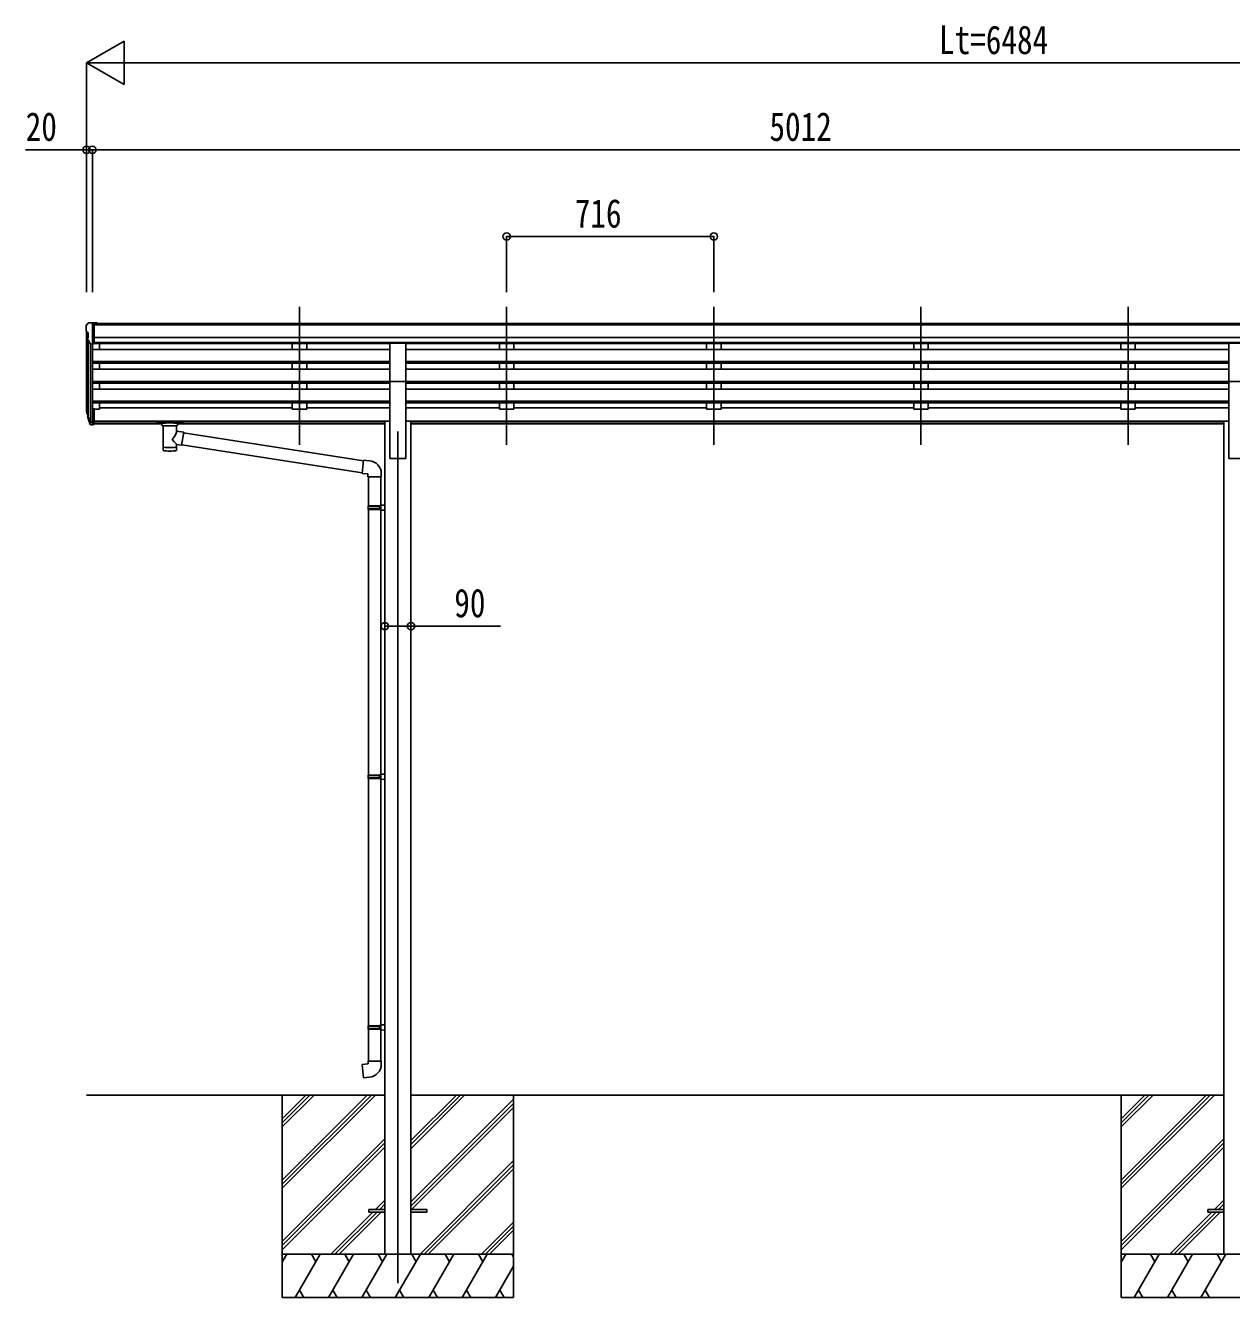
# Model space of a CAD drawing. Units: millimetres, scale not verified. Extents: x -12615 to 12615, y -8910 to 8910.
# Drawn here: x -3842 to 327, y -4915 to -518 of the extents above; entities that cross this region are included whole.
import ezdxf
from ezdxf.enums import TextEntityAlignment as Align

# ---------------------------------------------------------------- set-up
doc = ezdxf.new("R2010")
doc.units = ezdxf.units.MM
doc.header["$LTSCALE"] = 50
for name, color, linetype in [('0-3_YKK_12', 2, 'Continuous'), ('0-4_YKK_13', 4, 'Continuous'), ('0-5_YKK_A1', 4, 'Continuous'), ('0-6_YKK_D', 6, 'Continuous')]:
    doc.layers.add(name, color=color, linetype=linetype)
doc.styles.add('ＭＳ ゴシック', font='')
doc.styles.get('ＭＳ ゴシック').set_extended_font_data('MS Gothic')

msp = doc.modelspace()

# ---------------------------------------------------------------- linework, layer by layer
at = {"layer": '0-3_YKK_12'}
for p, q in [((-2894.94, -1490.6), (-2894.94, -1968.11)), ((-2178.94, -1490.6), (-2178.94, -1968.11)), ((-1462.94, -1490.6), (-1462.94, -1968.11)), ((-746.94, -1490.6), (-746.94, -1968.11)), ((-30.94, -1490.6), (-30.94, -1968.11)), ((-2554.94, -1921.43), (-2554.94, -4865))]:
    msp.add_line(p, q, dxfattribs=at)
at = {"layer": '0-4_YKK_13'}
for p, q in [((-3632.94, -1555.71), (-3632.94, -1556.34)), ((-3630.41, -1577.53), (-3625.09, -1580.6)), ((-3626.03, -1546.91), (-3630.1, -1552.72)), ((-3622.94, -1546.34), (-3625.27, -1546.48)), ((-3624.94, -1580.86), (-3624.94, -1597.13)), ((-3622.94, -1546.34), (-3604.44, -1546.34)), ((-3610.94, -1619.33), (-3610.94, -1546.34)), ((-3604.44, -1546.34), (-3594.44, -1546.43)), ((-3604.44, -1618.33), (-3604.44, -1546.34)), ((-3594.44, -1547.95), (-3594.44, -1546.43)), ((-3618.56, -1617.51), (-3627.57, -1601.92)), ((-3610.94, -1619.33), (-3616.15, -1619.01)), ((-3604.44, -1618.33), (-3610.94, -1618.33)), ((-2582.44, -1748.77), (-2582.44, -1616.97)), ((-2582.44, -1616.97), (-2527.44, -1616.97)), ((-2527.44, -1748.77), (-2527.44, -1616.97)), ((317.56, -1748.77), (317.56, -1616.97)), ((317.56, -1616.97), (372.56, -1616.97)), ((-2582.44, -1748.77), (-2527.44, -1748.77)), ((317.56, -1748.77), (372.56, -1748.77)), ((-3610.94, -1843.72), (-3610.94, -1898.5)), ((-3604.44, -1843.72), (-3610.94, -1843.72)), ((-3604.44, -1843.72), (-3604.44, -1897.76)), ((-3629.85, -1857.91), (-3625.97, -1865.86)), ((-3629.24, -1856.54), (-3625.97, -1863.6)), ((-3627.53, -1869.19), (-3627.19, -1873.59)), ((-3627.19, -1873.59), (-3618.38, -1897.14)), ((-3626.58, -1873.03), (-3618.38, -1889.21)), ((-3617.37, -1888.08), (-3625.13, -1872.67)), ((-3610.94, -1888.75), (-3616.07, -1888.75)), ((-3610.94, -1890.56), (-3615.79, -1890.56)), ((-3604.44, -1883.86), (-3610.94, -1883.86)), ((-3604.44, -1888.73), (-3610.94, -1888.73)), ((-3386.94, -1888.6), (-3386.94, -1894.36)), ((-3386.94, -1888.79), (-3386.94, -1890.33)), ((-3384.94, -1887.94), (-3301.94, -1887.94)), ((-3384.94, -1890.11), (-3301.94, -1890.11)), ((-3299.94, -1888.6), (-3299.94, -1894.36)), ((-3610.94, -1898.5), (-3615.79, -1898.5)), ((-3604.44, -1897.76), (-3610.94, -1897.76)), ((-3384.94, -1895.02), (-3370.44, -1895.02)), ((-3370.44, -1900.67), (-3370.44, -1894.12)), ((-3366.34, -1901.59), (-3366.36, -1987.03)), ((-3320.54, -1920.33), (-3320.54, -1901.59)), ((-3295.32, -1924.24), (-3320.54, -1920.32)), ((-3316.44, -1900.67), (-3316.44, -1894.12)), ((-3316.44, -1895.02), (-3301.94, -1895.02)), ((-3295.32, -1924.24), (-3302.34, -1969.5)), ((-2674.33, -2022.64), (-3295.64, -1926.25)), ((-3320.52, -1987.03), (-3320.55, -1966.36)), ((-3320.54, -1966.67), (-3302.34, -1969.5)), ((-2678, -2064.57), (-3302.07, -1967.76)), ((-2653.33, -2022.6), (-2674.17, -2020.78)), ((-2658.25, -2078.34), (-2612.25, -2078.34)), ((-2656.14, -2078.34), (-2656.14, -2179.07)), ((-2614.14, -2078.34), (-2614.14, -2176.51)), ((-2612.25, -2078.34), (-2612.25, -2067.43)), ((-2658.14, -2181.07), (-2657.14, -2179.07)), ((-2658.14, -2181.07), (-2614.14, -2181.07)), ((-2658.14, -2181.07), (-2658.14, -2189.07)), ((-2658.14, -2189.07), (-2614.14, -2189.07)), ((-2658.14, -2189.07), (-2657.14, -2191.07)), ((-2657.14, -2179.07), (-2614.14, -2179.07)), ((-2657.14, -2191.07), (-2614.14, -2191.07)), ((-2656.14, -2191.07), (-2656.14, -3109)), ((-2618.62, -2181.07), (-2619.05, -2179.07)), ((-2616.14, -2176.57), (-2600.14, -2176.1)), ((-2616.14, -2178.57), (-2616.14, -2176.57)), ((-2616.14, -2178.57), (-2614.14, -2178.57)), ((-2616.14, -2193.57), (-2616.14, -2191.57)), ((-2616.14, -2193.57), (-2600.14, -2194.04)), ((-2614.14, -2193.63), (-2614.14, -3106.44)), ((-2600.14, -2176.1), (-2600.14, -2194.04)), ((-2658.14, -3111), (-2657.14, -3109)), ((-2658.14, -3111), (-2614.14, -3111)), ((-2658.14, -3111), (-2658.14, -3119)), ((-2658.14, -3119), (-2614.14, -3119)), ((-2658.14, -3119), (-2657.14, -3121)), ((-2657.14, -3109), (-2614.14, -3109)), ((-2657.14, -3121), (-2614.14, -3121)), ((-2656.14, -3121), (-2656.14, -3975.44)), ((-2618.62, -3111), (-2619.05, -3109)), ((-2616.14, -3106.5), (-2600.14, -3106.03)), ((-2616.14, -3108.5), (-2616.14, -3106.5)), ((-2616.14, -3108.5), (-2614.14, -3108.5)), ((-2616.14, -3123.5), (-2616.14, -3121.5)), ((-2600.14, -3106.03), (-2600.14, -3123.97)), ((-2616.14, -3123.5), (-2600.14, -3123.97)), ((-2614.14, -3123.56), (-2614.14, -3972.88)), ((-2658.14, -3977.44), (-2657.14, -3975.44)), ((-2658.14, -3977.44), (-2614.14, -3977.44)), ((-2658.14, -3977.44), (-2658.14, -3985.44)), ((-2658.14, -3985.44), (-2614.14, -3985.44)), ((-2658.14, -3985.44), (-2657.14, -3987.44)), ((-2657.14, -3975.44), (-2614.14, -3975.44)), ((-2657.14, -3987.44), (-2614.14, -3987.44)), ((-2656.14, -3987.44), (-2656.14, -4097.44)), ((-2618.62, -3977.44), (-2619.05, -3975.44)), ((-2616.14, -3972.94), (-2600.14, -3972.47)), ((-2616.14, -3974.94), (-2616.14, -3972.94)), ((-2616.14, -3974.94), (-2614.14, -3974.94)), ((-2616.14, -3989.94), (-2616.14, -3987.94)), ((-2616.14, -3989.94), (-2600.14, -3990.41)), ((-2614.14, -3990), (-2614.14, -4097.44)), ((-2600.14, -3972.47), (-2600.14, -3990.41)), ((-2658.14, -4097.44), (-2612.14, -4097.44)), ((-2658.14, -4107.44), (-2658.14, -4097.44)), ((-2612.14, -4097.44), (-2612.14, -4108.36)), ((-2654.94, -4610.5), (-2654.94, -4619.5)), ((-2600.14, -4610.5), (-2654.94, -4610.5)), ((-2454.94, -4610.5), (-2509.74, -4610.5)), ((-2454.94, -4610.5), (-2454.94, -4619.5)), ((245.06, -4610.5), (245.06, -4619.5)), ((299.86, -4610.5), (245.06, -4610.5)), ((-2600.14, -4619.5), (-2654.94, -4619.5)), ((-2454.94, -4619.5), (-2509.74, -4619.5)), ((299.86, -4619.5), (245.06, -4619.5))]:
    msp.add_line(p, q, dxfattribs=at)
for points in [[(-3386.94, -1888.6), (-3386.9, -1888.41), (-3386.82, -1888.27), (-3386.72, -1888.17), (-3386.62, -1888.11), (-3386.5, -1888.07), (-3386.21, -1888.01), (-3385.72, -1887.96), (-3385.18, -1887.94), (-3384.94, -1887.94)], [(-3301.94, -1887.94), (-3301.59, -1887.94), (-3301.06, -1887.97), (-3300.61, -1888.02), (-3300.31, -1888.09), (-3300.14, -1888.19), (-3300.02, -1888.33), (-3299.95, -1888.51), (-3299.94, -1888.6)], [(-3386.94, -1894.36), (-3386.9, -1894.55), (-3386.82, -1894.69), (-3386.72, -1894.78), (-3386.62, -1894.84), (-3386.5, -1894.89), (-3386.21, -1894.95), (-3385.72, -1895), (-3385.18, -1895.02), (-3384.94, -1895.02)], [(-3301.94, -1895.02), (-3301.59, -1895.02), (-3301.06, -1894.99), (-3300.61, -1894.94), (-3300.31, -1894.86), (-3300.14, -1894.77), (-3300.02, -1894.63), (-3299.95, -1894.45), (-3299.94, -1894.36)], [(-2674.17, -2020.78), (-2678.18, -2066.6), (-2658.25, -2068.34), (-2658.25, -2078.34)], [(-2618.62, -2181.07), (-2618.62, -2189.07), (-2619.05, -2191.07)], [(-2616.14, -2191.57), (-2614.14, -2191.57), (-2614.14, -2178.57)], [(-2618.62, -3111), (-2618.62, -3119), (-2619.05, -3121)], [(-2616.14, -3121.5), (-2614.14, -3121.5), (-2614.14, -3108.5)], [(-2618.62, -3977.44), (-2618.62, -3985.44), (-2619.05, -3987.44)], [(-2616.14, -3987.94), (-2614.14, -3987.94), (-2614.14, -3974.94)], [(-2653.22, -4153.19), (-2674.06, -4155.01), (-2678.06, -4109.19), (-2658.14, -4107.44)]]:
    msp.add_lwpolyline(points, dxfattribs=at)
for centre, radius, start, end in [((-3629.94, -1555.71), 3, 93, 180), ((-3430.94, -1556.34), 202, 180, 184.94904), ((-3626.04, -1573.15), 6.18, 185.7035, 224.99897), ((-3625.21, -1547.48), 1, 93.5, 145), ((-3625.24, -1580.86), 0.3, 0, 60), ((-3624.97, -1600.42), 3, 94.7167, 210), ((-3625.24, -1597.13), 0.3, 274.7167, 0), ((-3615.97, -1616.01), 3, 210, 266.5), ((-3601.76, -1848.8), 29.53, 186.50806, 197.98144), ((-3600.35, -1847.04), 30.41, 187.1552, 198.19734), ((-2657.25, -2067.43), 45, 0, 85), ((-2657.14, -4108.36), 45, 275, 0)]:
    msp.add_arc(centre, radius, start, end, dxfattribs=at)
for centre, major_axis, ratio, start_param, end_param in [((-3542.29, -1849.23), (-89.06, 1.43), 0.57596, 6.1962358, 6.3678173), ((-3543.08, -1842.55), (87.93, 4.42), 0.541684, 3.0659337, 3.2228513), ((-3626.23, -1869.19), (1.3, 0), 0.90356, 1.3700892, 3.347195), ((-3540.31, -1853), (-89.07, 0), 0.90356, 0.2056023, 0.2515348), ((-3541.02, -1849.13), (-88.05, 0), 0.90356, 0.2662965, 0.3003836), ((-3615.79, -1887.85), (-3, 0), 0.90356, 0.5235988, 1.5707963), ((-3616.07, -1887.4), (-1.5, 0), 0.90356, 0.5235988, 1.5707963), ((-3384.94, -1890.33), (2, 0), 0.109601, 1.5707963, 3.1415927), ((-3301.94, -1890.33), (2, 0), 0.109601, 0, 1.5707963), ((-3615.79, -1895.79), (3, 0), 0.90356, 3.6651914, 4.712389), ((-3343.44, -1900.58), (27.06, 0), 0.069685, 3.1415927, 6.2831853), ((-3343.44, -1894.12), (27, 0), 0.070066, 6.2831853, 9.424778), ((-3343.44, -1946.87), (-22.81, -26.62), 0.234429, 1.6855472, 3.1268519), ((-3332.44, -1898.1), (16, 0), 0.361356, 6.2636979, 6.2831853), ((-3343.44, -1974.59), (22.91, 0), 0.122865, 3.1415927, 6.2831853), ((-3340.89, -1944.23), (20.32, -22.25), 0.045535, 0.0389954, 1.3075346), ((-3343.44, -1987.03), (22.92, 0), 0.101955, 3.1415499, 6.2833984)]:
    msp.add_ellipse(centre, major_axis=major_axis, ratio=ratio, start_param=start_param, end_param=end_param, dxfattribs=at)
at = {"layer": '0-5_YKK_A1'}
for p, q in [((-3630.94, -1576.92), (-3630.94, -1843.36)), ((1384.56, -1547.95), (-3604.44, -1547.95)), ((1384.56, -1553.16), (-3604.44, -1553.16)), ((-3625.97, -1604.69), (-3625.97, -1870.07)), ((-3616.94, -1618.85), (-3616.95, -1888.5)), ((-3610.94, -1619.33), (-3610.94, -1843.72)), ((1394.56, -1596.69), (-3604.44, -1596.69)), ((1394.56, -1614.55), (-3604.44, -1614.55)), ((-2582.44, -1617.79), (-3604.44, -1617.79)), ((-3585.94, -1617.79), (-3585.94, -1638.25)), ((-2919.94, -1617.79), (-2919.94, -1638.25)), ((-2869.94, -1617.79), (-2869.94, -1638.25)), ((317.56, -1617.79), (-2527.44, -1617.79)), ((-2203.94, -1617.79), (-2203.94, -1638.25)), ((-2153.94, -1617.79), (-2153.94, -1638.25)), ((-1487.94, -1617.79), (-1487.94, -1638.25)), ((-1437.94, -1617.79), (-1437.94, -1638.25)), ((-771.94, -1617.79), (-771.94, -1638.25)), ((-721.94, -1617.79), (-721.94, -1638.25)), ((-55.94, -1617.79), (-55.94, -1638.25)), ((-5.94, -1617.79), (-5.94, -1638.25)), ((-3610.94, -1638.25), (-2582.44, -1638.25)), ((317.56, -1638.25), (-2527.44, -1638.25)), ((-3610.94, -1680.12), (-2582.44, -1680.12)), ((-3610.94, -1681.62), (-2582.44, -1681.62)), ((-3610.94, -1685.94), (-2582.44, -1685.94)), ((-3610.94, -1706.74), (-2582.44, -1706.74)), ((-3585.94, -1685.94), (-3585.94, -1706.74)), ((-2919.94, -1685.94), (-2919.94, -1706.74)), ((-2869.94, -1685.94), (-2869.94, -1706.74)), ((317.56, -1680.12), (-2527.44, -1680.12)), ((317.56, -1681.62), (-2527.44, -1681.62)), ((317.56, -1685.94), (-2527.44, -1685.94)), ((317.56, -1706.74), (-2527.44, -1706.74)), ((-2203.94, -1685.94), (-2203.94, -1706.74)), ((-2153.94, -1685.94), (-2153.94, -1706.74)), ((-1487.94, -1685.94), (-1487.94, -1706.74)), ((-1437.94, -1685.94), (-1437.94, -1706.74)), ((-771.94, -1685.94), (-771.94, -1706.74)), ((-721.94, -1685.94), (-721.94, -1706.74)), ((-55.94, -1685.94), (-55.94, -1706.74)), ((-5.94, -1685.94), (-5.94, -1706.74)), ((-3610.94, -1748.62), (-2582.44, -1748.62)), ((-3610.94, -1750.11), (-2582.44, -1750.11)), ((-3610.94, -1754.43), (-2582.44, -1754.43)), ((-3585.94, -1775.23), (-3585.94, -1754.43)), ((-2919.94, -1754.43), (-2919.94, -1775.23)), ((-2869.94, -1754.43), (-2869.94, -1775.23)), ((-2582.44, -1748.77), (-2582.44, -2015)), ((317.56, -1748.62), (-2527.44, -1748.62)), ((-2527.44, -1748.77), (-2527.44, -2015)), ((317.56, -1750.11), (-2527.44, -1750.11)), ((317.56, -1754.43), (-2527.44, -1754.43)), ((-2203.94, -1754.43), (-2203.94, -1775.23)), ((-2153.94, -1754.43), (-2153.94, -1775.23)), ((-1487.94, -1754.43), (-1487.94, -1775.23)), ((-1437.94, -1754.43), (-1437.94, -1775.23)), ((-771.94, -1754.43), (-771.94, -1775.23)), ((-721.94, -1754.43), (-721.94, -1775.23)), ((-55.94, -1754.43), (-55.94, -1775.23)), ((-5.94, -1754.43), (-5.94, -1775.23)), ((317.56, -1748.77), (317.56, -2015)), ((-3610.94, -1775.23), (-2582.44, -1775.23)), ((317.56, -1775.23), (-2527.44, -1775.23)), ((-3610.94, -1817.11), (-2582.44, -1817.11)), ((-3610.94, -1818.6), (-2582.44, -1818.6)), ((-3610.94, -1822.92), (-2582.44, -1822.92)), ((-3585.94, -1844.36), (-3604.44, -1844.36)), ((-3585.94, -1822.92), (-3585.94, -1844.36)), ((-3585.94, -1839.41), (-2919.94, -1839.41)), ((-2919.94, -1822.92), (-2919.94, -1844.36)), ((-2869.94, -1844.36), (-2919.94, -1844.36)), ((-2869.94, -1822.92), (-2869.94, -1844.36)), ((-2869.94, -1839.41), (-2582.44, -1839.41)), ((317.56, -1817.11), (-2527.44, -1817.11)), ((317.56, -1818.6), (-2527.44, -1818.6)), ((317.56, -1822.92), (-2527.44, -1822.92)), ((-2203.94, -1839.41), (-2527.44, -1839.41)), ((-2203.94, -1822.92), (-2203.94, -1844.36)), ((-2153.94, -1844.36), (-2203.94, -1844.36)), ((-2153.94, -1822.92), (-2153.94, -1844.36)), ((-1487.94, -1839.41), (-2153.94, -1839.41)), ((-1487.94, -1822.92), (-1487.94, -1844.36)), ((-1437.94, -1844.36), (-1487.94, -1844.36)), ((-1437.94, -1822.92), (-1437.94, -1844.36)), ((-771.94, -1839.41), (-1437.94, -1839.41)), ((-771.94, -1822.92), (-771.94, -1844.36)), ((-721.94, -1844.36), (-771.94, -1844.36)), ((-721.94, -1822.92), (-721.94, -1844.36)), ((-55.94, -1839.41), (-721.94, -1839.41)), ((-55.94, -1822.92), (-55.94, -1844.36)), ((-5.94, -1844.36), (-55.94, -1844.36)), ((-5.94, -1822.92), (-5.94, -1844.36)), ((317.56, -1839.41), (-5.94, -1839.41)), ((-3604.44, -1886.43), (-2600.14, -1886.43)), ((-3604.44, -1887.82), (-2600.14, -1887.82)), ((-2600.14, -1886), (-2600.14, -4765)), ((-2600.14, -1886), (-2582.44, -1886)), ((-2509.74, -1886), (-2527.44, -1886)), ((-2509.74, -1886), (-2509.74, -4765)), ((299.86, -1886.43), (-2509.74, -1886.43)), ((299.86, -1887.82), (-2509.74, -1887.82)), ((299.86, -1886), (299.86, -4765)), ((299.86, -1886), (317.56, -1886)), ((-3370.44, -1895.51), (-3604.44, -1895.51)), ((-2600.14, -1895.51), (-3316.44, -1895.51)), ((299.86, -1895.51), (-2509.74, -1895.51)), ((-2582.44, -2015), (-2527.44, -2015)), ((317.56, -2015), (372.56, -2015)), ((-3630.94, -4215), (-2600.14, -4215)), ((-2954.94, -4215), (-2954.94, -4915)), ((-2954.94, -4509.18), (-2660.76, -4215)), ((-2954.94, -4523.32), (-2646.62, -4215)), ((-2954.94, -4537.46), (-2632.48, -4215)), ((-2954.94, -4325.33), (-2844.61, -4215)), ((-2954.94, -4311.19), (-2858.75, -4215)), ((-2954.94, -4297.05), (-2872.89, -4215)), ((-2509.74, -4215), (299.86, -4215)), ((-2509.74, -4400.63), (-2324.11, -4215)), ((-2509.74, -4386.49), (-2338.25, -4215)), ((-2509.74, -4372.35), (-2352.39, -4215)), ((-2154.94, -4215), (-2154.94, -4915)), ((-54.94, -4215), (-54.94, -4915)), ((-54.94, -4509.18), (239.24, -4215)), ((-54.94, -4523.32), (253.38, -4215)), ((-54.94, -4537.46), (267.52, -4215)), ((-54.94, -4325.33), (55.39, -4215)), ((-54.94, -4311.19), (41.25, -4215)), ((-54.94, -4297.05), (27.11, -4215)), ((-2509.74, -4584.48), (-2154.94, -4229.68)), ((-2509.74, -4598.62), (-2154.94, -4243.82)), ((-2507.48, -4610.5), (-2154.94, -4257.96)), ((-2954.94, -4721.31), (-2600.14, -4366.51)), ((-2954.94, -4735.45), (-2600.14, -4380.65)), ((-2954.94, -4749.59), (-2600.14, -4394.79)), ((-54.94, -4721.31), (299.86, -4366.51)), ((-54.94, -4735.45), (299.86, -4380.65)), ((-54.94, -4749.59), (299.86, -4394.79)), ((-2478.13, -4765), (-2154.94, -4441.81)), ((-2463.99, -4765), (-2154.94, -4455.95)), ((-2449.85, -4765), (-2154.94, -4470.09)), ((-2632, -4610.5), (-2600.14, -4578.64)), ((-2617.86, -4610.5), (-2600.14, -4592.78)), ((-2603.71, -4610.5), (-2600.14, -4606.93)), ((268, -4610.5), (299.86, -4578.64)), ((282.14, -4610.5), (299.86, -4592.78)), ((296.29, -4610.5), (299.86, -4606.93)), ((-2786.5, -4765), (-2641, -4619.5)), ((-2772.36, -4765), (-2626.86, -4619.5)), ((-2758.21, -4765), (-2612.71, -4619.5)), ((-2266, -4765), (-2154.94, -4653.94)), ((113.5, -4765), (259, -4619.5)), ((127.64, -4765), (273.14, -4619.5)), ((141.79, -4765), (287.29, -4619.5)), ((-2251.86, -4765), (-2154.94, -4668.08)), ((-2237.71, -4765), (-2154.94, -4682.23)), ((-2154.94, -4765), (-2954.94, -4765)), ((-2954.94, -4792.5), (-2939.06, -4765)), ((-2910.19, -4915), (-2823.59, -4765)), ((-2838.59, -4790.98), (-2853.59, -4765)), ((-2794.72, -4915), (-2708.12, -4765)), ((-2723.12, -4790.98), (-2738.12, -4765)), ((-2679.25, -4915), (-2592.65, -4765)), ((-2607.65, -4790.98), (-2622.65, -4765)), ((-2563.78, -4915), (-2477.18, -4765)), ((-2492.18, -4790.98), (-2507.18, -4765)), ((-2448.31, -4915), (-2361.71, -4765)), ((-2376.71, -4790.98), (-2391.71, -4765)), ((-2332.84, -4915), (-2246.24, -4765)), ((-2276.24, -4765), (-2261.24, -4790.98)), ((-2160.77, -4765), (-2154.94, -4775.1)), ((745.06, -4765), (-54.94, -4765)), ((-54.94, -4792.5), (-39.06, -4765)), ((-10.19, -4915), (76.41, -4765)), ((61.41, -4790.98), (46.41, -4765)), ((105.28, -4915), (191.88, -4765)), ((176.88, -4790.98), (161.88, -4765)), ((220.75, -4915), (307.35, -4765)), ((292.35, -4790.98), (277.35, -4765)), ((-2217.37, -4915), (-2154.94, -4806.86)), ((-2954.94, -4915), (-2154.94, -4915)), ((-2895.2, -4889.02), (-2880.2, -4915)), ((-2779.73, -4889.02), (-2764.73, -4915)), ((-2664.25, -4889.02), (-2649.25, -4915)), ((-2548.78, -4889.02), (-2533.79, -4915)), ((-2433.31, -4889.02), (-2418.32, -4915)), ((-2317.84, -4889.02), (-2302.85, -4915)), ((-2202.38, -4889.02), (-2187.38, -4915)), ((-54.94, -4915), (745.06, -4915)), ((4.8, -4889.02), (19.8, -4915)), ((120.27, -4889.02), (135.27, -4915)), ((235.75, -4889.02), (250.75, -4915))]:
    msp.add_line(p, q, dxfattribs=at)
at = {"layer": '0-6_YKK_D'}
for p, q in [((-3630.94, -647.95), (-3501.04, -572.95)), ((-3501.04, -722.95), (-3501.04, -572.95)), ((-3630.94, -1440.6), (-3630.94, -646.95)), ((-3630.94, -647.95), (-3501.04, -722.95)), ((-3630.94, -647.95), (-3371.13, -647.95)), ((-3480.94, -647.95), (2703.06, -647.95)), ((-3630.94, -1440.6), (-3630.94, -946.95)), ((-3610.94, -1440.6), (-3610.94, -946.95)), ((-3610.94, -1440.6), (-3610.94, -946.95)), ((-3610.94, -947.95), (1401.06, -947.95)), ((-2178.94, -1440.6), (-2178.94, -1246.95)), ((-2178.94, -1247.95), (-1462.94, -1247.95)), ((-1462.94, -1440.6), (-1462.94, -1246.95)), ((-2600.14, -2632.9), (-2600.14, -2593.55)), ((-2509.74, -2632.9), (-2509.74, -2593.55))]:
    msp.add_line(p, q, dxfattribs=at)
for points in [[(-3610.94, -947.95), (-3630.94, -947.95), (-3842.34, -947.95)], [(-2600.14, -2594.55), (-2509.74, -2594.55), (-2200.54, -2594.55)]]:
    msp.add_lwpolyline(points, dxfattribs=at)
for centre in [(-3630.94, -947.95), (-3610.94, -947.95), (-3610.94, -947.95), (-2178.94, -1247.95), (-1462.94, -1247.95), (-2600.14, -2594.55), (-2509.74, -2594.55)]:
    msp.add_circle(centre, 12.75, dxfattribs=at)

# ---------------------------------------------------------------- texts
at = {"layer": '0-6_YKK_D', "style": 'ＭＳ ゴシック', "width": 0.8}
for s, p in [('Lt=6484', (-684.14, -646.95)), ('20', (-3841.34, -946.95)), ('5012', (-1270.54, -946.95)), ('716', (-1943.34, -1246.95)), ('90', (-2359.94, -2593.55))]:
    msp.add_text(s, height=98.97, dxfattribs=at).set_placement(p, align=Align.BOTTOM_LEFT)

doc.saveas('drawing.dxf')
